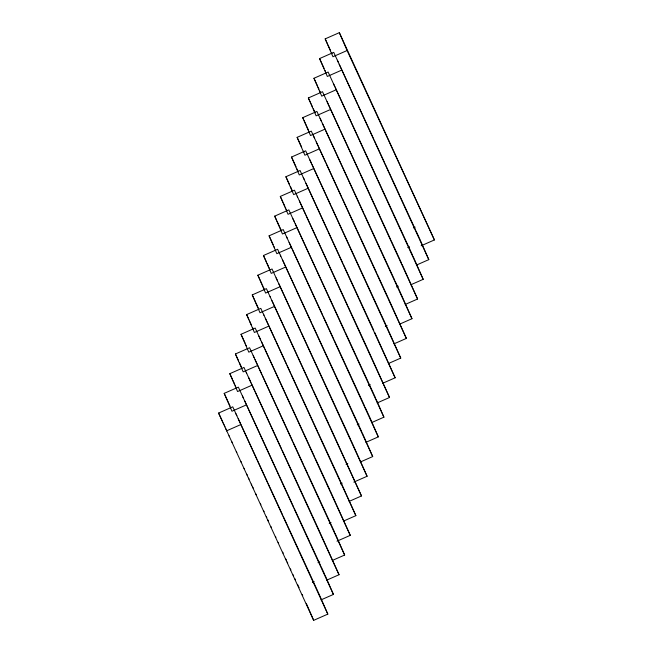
<?xml version="1.0" encoding="UTF-8"?>
<svg xmlns="http://www.w3.org/2000/svg" width="653" height="653" viewBox="0 0 653 653"><rect width="100%" height="100%" fill="white"/><g stroke="black" fill="none" stroke-linecap="round" stroke-linejoin="round"><path stroke-width="0.98" d="M434.408 239.937L347.102 50.526L332.94 56.754L325.178 38.878L339.34 32.65L434.408 239.937L421.136 245.781M341.495 70.222L327.333 76.45L319.57 58.574L333.732 52.346L428.801 259.633L416.41 265.085M335.879 89.91L321.725 96.146L313.962 78.27L328.116 72.034L423.185 279.329L410.802 284.781M330.271 109.606L316.109 115.834L308.355 97.966L322.509 91.73L417.577 299.017L405.187 304.469M324.663 129.302L310.502 135.53L302.739 117.654L316.901 111.426L411.97 318.713L399.579 324.166M319.056 148.99L304.894 155.226L297.131 137.35L311.293 131.122L406.362 338.409L393.971 343.862M313.44 168.686L299.286 174.922L291.524 157.047L305.677 150.81L400.746 358.097L388.355 363.55M307.832 188.382L293.67 194.61L285.908 176.734L300.07 170.506L395.138 377.793L382.748 383.246M302.225 208.07L288.063 214.306L280.3 196.431L294.462 190.203L389.531 397.489L377.14 402.942M296.609 227.766L282.455 234.003L274.693 216.127L288.855 209.891L383.915 417.177L371.533 422.638M291.001 247.463L276.839 253.691L269.085 235.823L283.239 229.587L378.307 436.873L365.917 442.326M285.394 267.159L271.232 273.387L263.469 255.511L277.631 249.283L372.7 456.569L360.309 462.022M279.786 286.847L265.624 293.083L257.862 275.207L272.023 268.971L367.092 476.266L353.812 482.102M274.17 306.543L260.016 312.771L252.254 294.903L266.408 288.667L361.476 495.954L349.086 501.406M413.373 227.905L415.145 227.13M268.563 326.239L254.401 332.467L246.638 314.591L260.8 308.363L355.869 515.65L343.478 521.102M407.758 247.601L409.529 246.818M262.955 345.927L248.793 352.163L241.03 334.287L255.192 328.059L350.261 535.346L336.989 541.182M257.339 365.623L243.185 371.859L235.423 353.983L249.585 347.747L344.645 555.034L332.263 560.486M396.542 286.985L398.314 286.21M251.731 385.319L237.578 391.547L229.815 373.671L243.969 367.443L339.038 574.73L326.647 580.182M246.124 405.015L231.962 411.243L224.199 393.367L238.361 387.139L333.43 594.426L321.039 599.878M385.319 326.378L387.09 325.594M218.592 413.063L232.754 406.827L327.822 614.122L313.66 620.35L218.592 413.063L222.681 421.944M226.354 430.939L240.516 424.703M368.496 385.458L370.259 384.674M357.273 424.842L359.044 424.066M346.049 464.234L347.82 463.45M340.442 483.922L342.213 483.147M329.226 523.314L330.989 522.531M318.003 562.698L319.774 561.923M312.395 582.394L314.166 581.611M337.364 60.239L338.278 62.206M339.185 64.182L357.828 104.627M358.285 105.615L369.198 129.294M369.655 130.282L373.745 139.154M374.202 140.142L384.658 162.834M385.115 163.821L388.747 171.715M389.204 172.702L399.66 195.394M400.118 196.373L404.215 205.254M404.664 206.242L415.577 229.921M416.034 230.909L419.218 237.814M419.675 238.794L428.801 259.633M325.178 38.878L327.455 43.816M327.912 44.804L329.275 47.759M329.724 48.746L330.638 50.722M331.544 52.697L332.002 53.677M333.577 83.878L334.94 86.833M335.397 87.82L346.759 112.487M347.216 113.475L351.314 122.348M351.763 123.335L377.687 179.567M378.136 180.554L382.234 189.435M382.682 190.423L393.147 213.115M393.596 214.094L397.236 221.987M397.693 222.975L408.149 245.667M408.607 246.654L412.696 255.535M413.153 256.515L423.185 279.329M319.57 58.574L324.117 68.443M325.031 70.418L325.48 71.397M327.055 101.599L328.418 104.553M328.875 105.541L339.789 129.221M340.246 130.208L355.248 162.76M355.705 163.748L359.795 172.629M360.252 173.616L386.168 229.848M386.625 230.836L390.714 239.708M391.171 240.696L401.628 263.388M402.085 264.375L417.577 299.017M313.962 78.27L317.595 86.163M318.052 87.151L318.966 89.118M319.872 91.094L320.329 92.081M320.084 118.332L321.447 121.287M322.353 123.262L333.267 146.941M333.724 147.929L348.278 179.493M348.726 180.481L363.737 213.033M364.194 214.021L368.284 222.902M368.741 223.889L379.654 247.569M380.103 248.548L394.657 280.121M395.114 281.108L399.203 289.989M399.66 290.977L411.97 318.713M308.355 97.966L310.167 101.909M310.624 102.896L311.081 103.884M311.53 104.872L312.444 106.839M313.35 108.814L315.17 112.765M313.562 136.053L314.477 138.028M316.289 141.97L318.109 145.913M318.566 146.901L322.207 154.794M322.655 155.781L325.839 162.687M326.296 163.674L341.756 197.214M342.213 198.202L356.758 229.774M357.215 230.754L372.226 263.314M372.675 264.302L376.773 273.174M377.222 274.162L388.135 297.841M388.592 298.829L406.362 338.409M302.739 117.654L303.653 119.63M304.102 120.617L306.379 125.547M306.837 126.535L308.649 130.486M309.775 159.691L311.595 163.634M312.044 164.621L319.325 180.408M319.774 181.395L330.687 205.075M331.144 206.054L334.328 212.96M334.785 213.947L350.245 247.495M350.694 248.475L365.247 280.047M365.704 281.035L380.707 313.587M381.164 314.575L385.254 323.455M385.711 324.443L400.746 358.097M297.131 137.35L301.678 147.219M303.498 151.161L303.955 152.149M303.253 177.412L304.159 179.387M305.979 183.33L308.257 188.26M308.714 189.248L312.346 197.141M312.803 198.128L327.806 230.68M328.263 231.668L339.176 255.347M339.633 256.335L342.817 263.241M343.266 264.228L358.726 297.768M359.183 298.756L373.736 330.32M374.642 332.295L395.138 377.793M291.524 157.047L296.07 166.907M296.976 168.882L297.89 170.857M297.188 196.12L297.646 197.108M299.466 201.051L305.833 214.861M306.281 215.849L316.746 238.541M317.195 239.529L336.295 280.961M336.752 281.949L347.665 305.62M348.114 306.608L351.298 313.513M351.755 314.501L367.215 348.041M367.672 349.029L389.531 397.489M285.908 176.734L289.548 184.628M290.454 186.603L291.369 188.578M291.826 189.566L292.275 190.545M292.944 218.771L294.307 221.734M295.213 223.701L314.313 265.142M314.77 266.122L325.227 288.814M325.684 289.801L344.784 331.234M345.233 332.222L356.146 355.901M356.603 356.889L375.704 398.322M280.3 196.431L283.027 202.348M283.484 203.336L284.847 206.299M285.304 207.287L285.761 208.266M286.21 209.254L286.667 210.242M286.422 236.492L287.336 238.467M289.148 242.41L291.883 248.328M292.332 249.315L303.245 272.995M303.702 273.982L322.802 315.415M323.259 316.403L333.716 339.095M334.173 340.074L353.265 381.515M353.722 382.495L364.635 406.174M365.092 407.162L369.182 416.043M369.639 417.03L378.307 436.873M274.693 216.127L276.513 220.069M276.962 221.057L279.239 225.987M279.696 226.975L280.145 227.962M280.602 228.95L281.059 229.938M280.357 255.201L280.814 256.188M282.635 260.131L292.185 280.847M292.634 281.835L295.817 288.74M296.274 289.728L300.364 298.609M300.821 299.596L311.734 323.268M312.191 324.255L331.291 365.688M331.74 366.676L342.205 389.368M342.654 390.355L361.754 431.788M362.211 432.776L372.7 456.569M269.085 235.823L273.174 244.695M274.08 246.671L274.538 247.658M276.113 277.851L277.476 280.814M278.839 283.769L289.303 306.461M289.752 307.449L300.666 331.128M301.123 332.116L304.306 339.021M304.763 340.001L320.223 373.549M320.672 374.536L339.772 415.969M340.229 416.957L350.685 439.64M351.143 440.628L367.092 476.266M263.469 255.511L266.653 262.416M267.11 263.404L268.473 266.367M268.93 267.355L269.387 268.334M270.048 296.56L270.505 297.548M271.868 300.502L278.235 314.322M278.692 315.301L282.325 323.194M282.782 324.182L297.784 356.742M298.241 357.722L309.155 381.401M309.612 382.389L312.795 389.294M313.244 390.282L328.704 423.821M329.161 424.809L361.476 495.954M257.862 275.207L260.139 280.137M260.588 281.125L261.951 284.088M262.408 285.075L262.865 286.055M263.322 287.042L264.228 289.018M263.526 314.281L263.983 315.268M265.347 318.223L275.811 340.915M276.26 341.903L286.724 364.594M287.173 365.582L290.814 373.475M291.271 374.463L306.273 407.015M306.73 408.003L317.644 431.674M318.093 432.661L321.276 439.567M321.733 440.555L337.193 474.094M337.65 475.082L355.869 515.65M252.254 294.903L255.437 301.808M255.886 302.796L258.164 307.726M258.833 335.944L260.645 339.895M261.559 341.87L264.743 348.775M265.191 349.763L268.375 356.669M268.832 357.648L284.292 391.196M284.749 392.184L295.205 414.867M295.662 415.855L299.303 423.748M299.751 424.736L314.762 457.288M315.211 458.275L326.125 481.955M326.582 482.942L329.765 489.848M330.222 490.836L350.261 535.346M246.638 314.591L248.915 319.529M249.373 320.517L251.642 325.447M252.556 327.422L253.005 328.402M253.217 355.64L254.131 357.615M255.037 359.591L257.315 364.521M257.764 365.509L261.861 374.389M262.31 375.369L273.223 399.048M273.68 400.036L276.864 406.941M277.321 407.929L292.781 441.469M293.238 442.456L303.694 465.148M304.151 466.136L307.783 474.021M308.24 475.009L323.243 507.569M323.7 508.556L334.614 532.228M335.071 533.215L344.645 555.034M241.03 334.287L245.128 343.168M246.034 345.143L246.491 346.123M246.246 372.373L246.703 373.361M248.515 377.312L250.793 382.242M251.25 383.229L254.882 391.123M255.339 392.11L265.795 414.794M266.253 415.781L270.342 424.662M270.799 425.65L281.712 449.321M282.169 450.309L285.353 457.214M285.802 458.202L301.27 491.742M301.719 492.729L312.183 515.421M312.632 516.409L316.272 524.302M316.729 525.29L339.038 574.73M235.423 353.983L238.606 360.889M239.512 362.864L241.332 366.806M242.451 396.012L243.365 397.987M244.728 400.95L248.369 408.843M248.817 409.823L259.282 432.515M259.731 433.502L274.284 465.075M274.742 466.062L278.831 474.935M279.288 475.923L290.201 499.602M290.65 500.59L293.834 507.495M294.291 508.483L309.751 542.023M310.208 543.01L320.664 565.702M321.121 566.682L324.761 574.575M325.21 575.562L333.43 594.426M229.815 373.671L232.541 379.597M232.999 380.577L234.811 384.527M235.268 385.515L235.725 386.503M235.937 413.733L236.843 415.708M238.206 418.671L252.303 449.248M252.76 450.235L256.849 459.116M257.306 460.104L267.763 482.796M268.22 483.783L282.773 515.348M283.222 516.335L287.32 525.216M287.769 526.204L298.682 549.875M299.139 550.863L318.24 592.295M318.697 593.283L327.822 614.122M224.199 393.367L228.297 402.248M228.746 403.236L229.203 404.223M229.66 405.211L230.117 406.19M223.138 422.924L224.052 424.899M224.501 425.887L224.959 426.874M225.865 428.85L226.322 429.837M229.048 435.755L229.505 436.743M231.782 441.673L232.231 442.661M236.329 451.533L236.778 452.521M240.875 461.402L241.324 462.389M244.059 468.307L244.508 469.295M246.785 474.225L247.242 475.213M248.605 478.176L249.062 479.163M251.332 484.093L251.789 485.081M252.695 487.048L253.152 488.036M255.878 493.954L256.335 494.941M260.425 503.822L260.882 504.81M263.608 510.728L264.065 511.715M266.334 516.645L266.791 517.633M267.706 519.608L268.612 521.584M270.889 526.514L271.338 527.502M275.435 536.374L275.884 537.362M278.162 542.3L278.619 543.288M282.708 552.16L283.165 553.148M285.892 559.066L286.349 560.054M287.255 562.029L287.712 563.017M290.438 568.934L290.895 569.922M293.164 574.852L293.621 575.84M294.985 578.803L295.442 579.782M297.711 584.721L298.168 585.708M298.625 586.688L299.074 587.676M302.257 594.581L302.714 595.569M339.34 32.65L347.102 50.526M376.161 399.31L383.915 417.177M306.29 603.372L313.66 620.35"/></g></svg>
